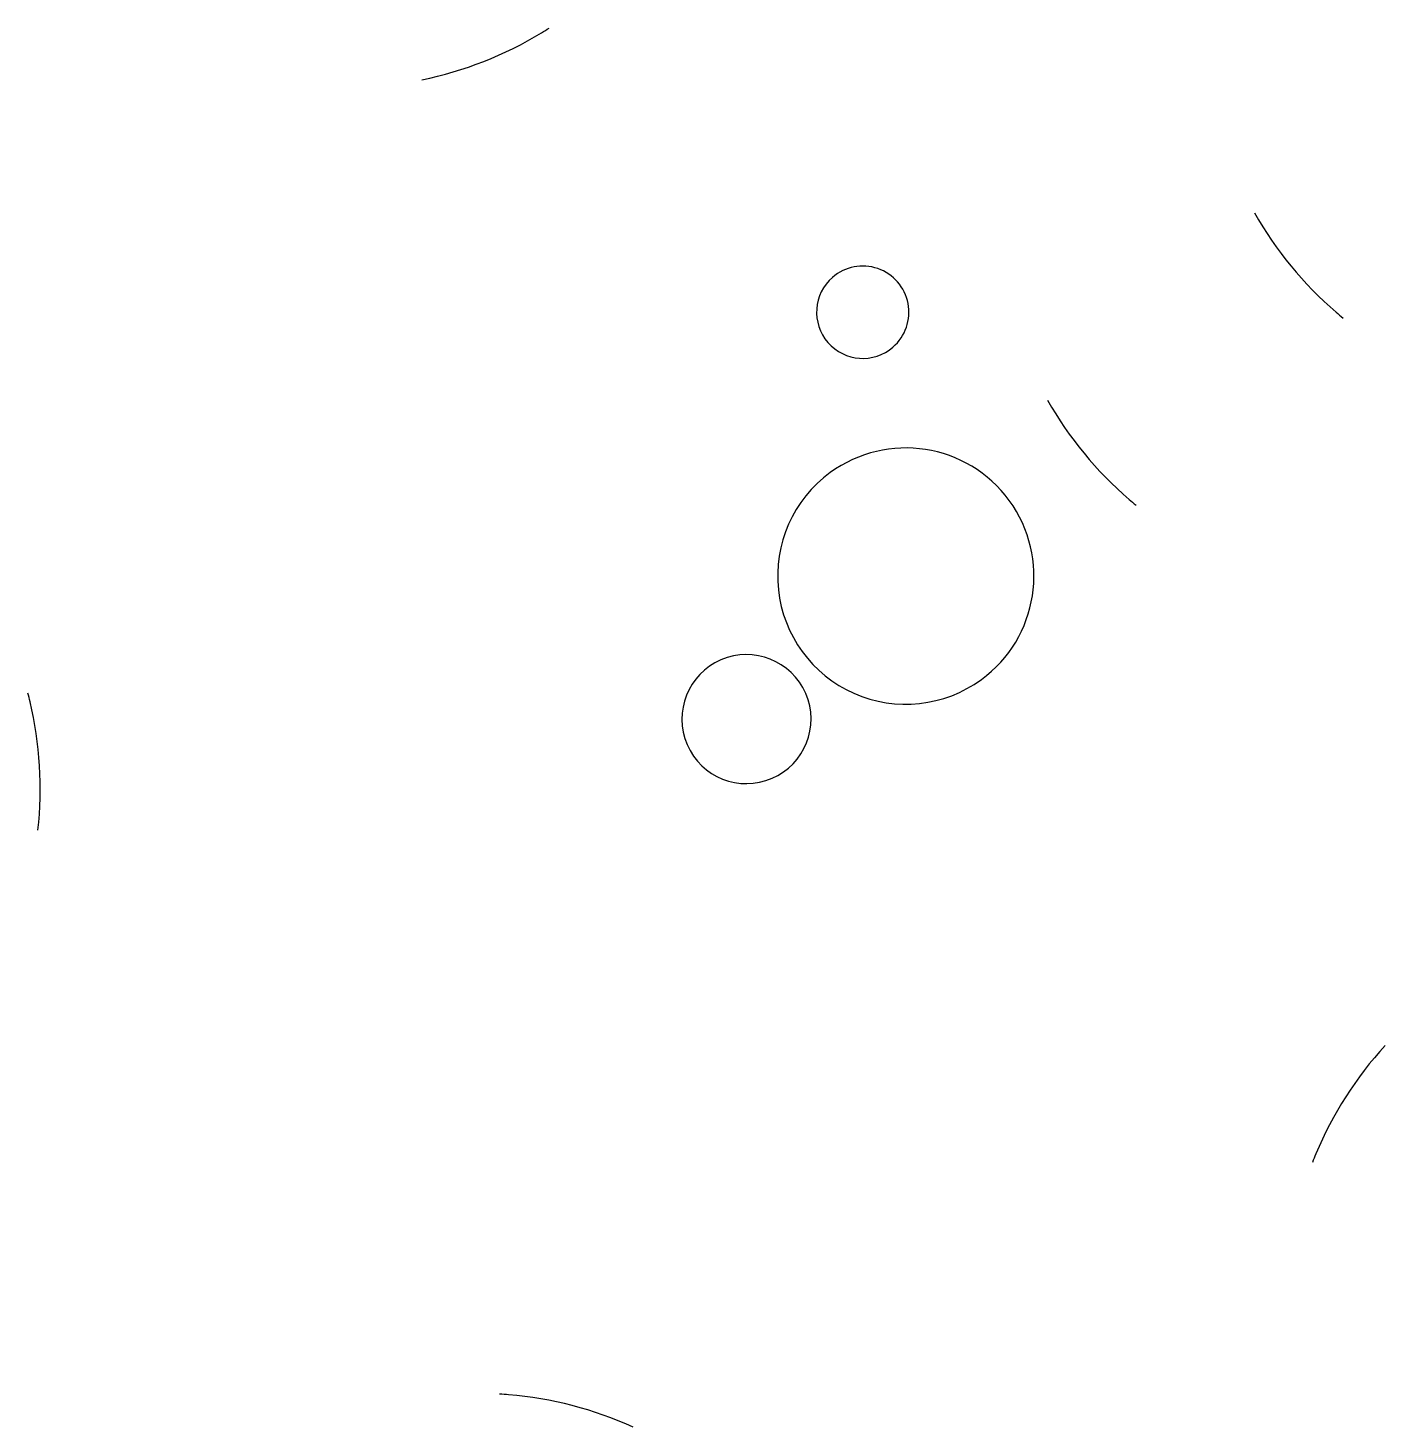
# Model space of a CAD drawing. Header units: inches. Extents: x -1.9 to 9.7, y -0.5 to 11.5.
import ezdxf

# ---------------------------------------------------------------- set-up
doc = ezdxf.new("R2010")
doc.units = ezdxf.units.IN
doc.layers.get('0').update_dxf_attribs({"linetype": 'CONTINUOUS'})
doc.layers.add('4', color=7, linetype='CONTINUOUS')

msp = doc.modelspace()

# ---------------------------------------------------------------- linework, layer by layer
at = {"color": 0, "linetype": 'CONTINUOUS'}
for centre, radius, start, end in [((0.797, 14.242), 3.261, 281.6964, 301.2339), ((0.797, 14.242), 3.261, 301.2339, 302.5993), ((11.45, 11.52), 3.261, 209.6964, 229.2339), ((5.25, 9.05), 0.397, 310.9144, 130.9144), ((5.25, 9.05), 0.397, 130.9144, 310.9144), ((11.45, 11.52), 3.261, 229.2339, 230.5993), ((9.67, 9.91), 3.261, 209.6964, 229.2339), ((5.62, 6.78), 1.102, 126.142, 306.142), ((9.67, 9.91), 3.261, 229.2339, 230.5993), ((4.25, 5.55), 0.555, 113.334, 293.334), ((4.25, 5.55), 0.555, 293.334, 113.334), ((-5.084, 4.952), 3.261, 13.2339, 14.5993), ((-5.084, 4.952), 3.261, 353.6964, 13.2339), ((12.153, 0.547), 3.261, 137.6964, 157.2339), ((12.153, 0.547), 3.261, 157.2339, 158.5993), ((1.934, -3.512), 3.261, 85.2339, 86.5993), ((1.934, -3.512), 3.261, 65.6964, 85.2339)]:
    msp.add_arc(centre, radius, start, end, dxfattribs=at)
at = {"layer": '4', "color": 4, "linetype": 'CONTINUOUS'}
msp.add_arc((5.62, 6.78), 1.102, 306.142, 126.142, dxfattribs=at)

doc.saveas('drawing.dxf')
